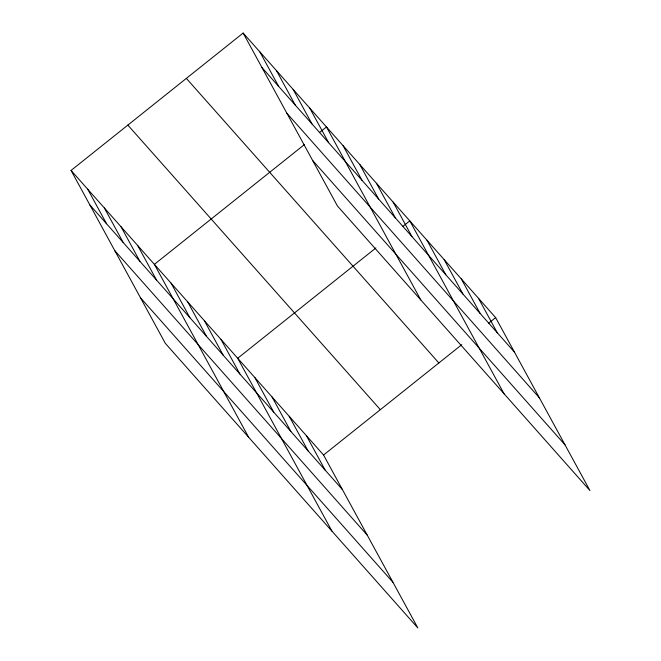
<?xml version="1.0" encoding="UTF-8"?>
<svg xmlns="http://www.w3.org/2000/svg" width="661" height="661" viewBox="0 0 661 661"><rect width="100%" height="100%" fill="white"/><g stroke="black" fill="none" stroke-linecap="round" stroke-linejoin="round"><path stroke-width="0.99" d="M71.058 170.439L323.56 455.016L417.851 627.95L165.349 343.373L71.058 170.439L243.149 33.05L495.651 317.627L589.942 490.561L337.44 205.984L243.149 33.05M304.39 144.594L154.385 264.35L248.668 437.285M319.379 132.63L326.476 126.962L420.768 299.896M375.886 247.949L237.712 358.262L331.996 531.196M402.706 226.541L409.803 220.873L504.087 393.807M323.56 455.016L461.742 344.703M488.553 323.295L495.651 317.627M261.987 67.596L514.489 352.173M286.891 113.262L539.393 397.839M312.537 160.317L565.039 444.894M186.361 78.386L438.863 362.963M127.854 125.103L380.348 409.68M89.896 204.984L342.398 489.561M114.791 250.651L367.293 535.228M140.446 297.706L392.948 582.283M478.481 298.276L497.32 332.822M461.312 278.925L480.15 313.471M444.142 259.575L462.981 294.12M426.973 240.224L445.811 274.769M393.138 202.092L411.977 236.638M376.473 183.304L395.311 217.857M359.807 164.523L378.646 199.077M343.142 145.742L361.98 180.288M309.811 108.181L328.649 142.726M293.145 89.4L311.984 123.946M276.48 70.611L295.318 105.165M259.814 51.831L278.653 86.376M306.39 435.665L325.229 470.211M289.221 416.314L308.059 450.86M272.051 396.964L290.89 431.509M254.882 377.613L273.72 412.158M221.047 339.481L239.885 374.027M204.381 320.692L223.22 355.246M187.716 301.912L206.554 336.466M171.05 283.131L189.889 317.677M137.719 245.57L156.558 280.115M121.054 226.781L139.892 261.335M104.388 208L123.227 242.554M87.723 189.22L106.561 223.765"/></g></svg>
